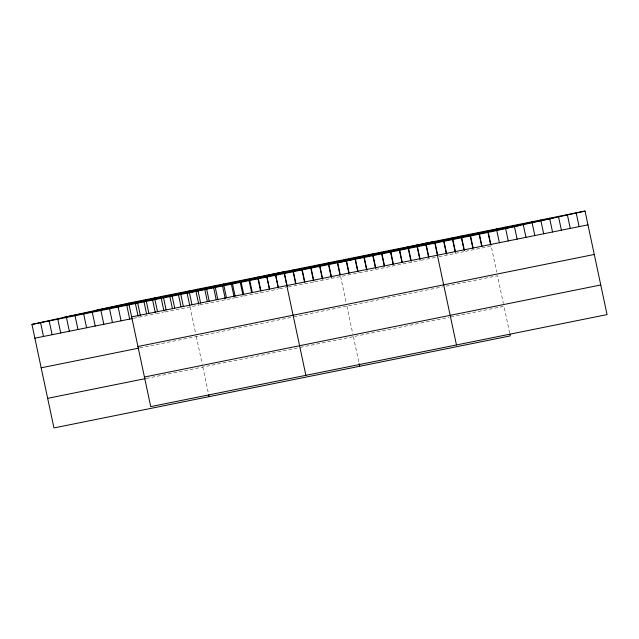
<?xml version="1.0" encoding="UTF-8"?>
<svg xmlns="http://www.w3.org/2000/svg" width="639" height="639" viewBox="0 0 639 639"><rect width="100%" height="100%" fill="white"/><g stroke="black" fill="none" stroke-linecap="round" stroke-linejoin="round"><path stroke-width="0.48" stroke-dasharray="3.19 2.4" d="M133.527 318.302L155.557 313.861M156.507 313.661L163.217 312.311M165.134 311.928L198.889 305.115M199.775 304.939L234.321 297.966M235.208 297.79L242.293 296.36M244.066 296.001L277.725 289.211M279.499 288.86L285.697 287.606M288.357 287.071L314.045 281.887M314.931 281.711L357.449 273.133M359.222 272.773L420.342 260.448M421.229 260.265L436.285 257.229M438.945 256.694L463.746 251.694M465.519 251.335L491.207 246.151L496.743 272.174M139.821 347.92L291.991 317.224M293.764 316.864L442.579 286.847M446.126 286.128L497.501 275.768L503.396 303.509M146.307 378.432L298.477 347.736M300.25 347.376L449.065 317.359M450.838 317L503.987 306.281L509.714 333.207M340.619 276.527L346.346 303.453M346.913 306.145L352.808 333.877M353.399 336.657L358.934 362.68M190.031 306.904L195.758 333.822M196.325 336.521L202.22 364.254M202.811 367.034L208.538 393.951"/><path stroke-width="0.96" d="M509.906 334.101L510.281 335.898L53.956 427.938L31.95 324.412L128.719 303.102L585.044 211.062L607.05 314.588L150.724 406.628L128.719 303.102M31.95 324.412L488.276 232.372L585.044 211.062M96.785 310.139L553.11 218.091M63.884 317.383L520.21 225.335M131.642 316.888L587.976 224.84M34.881 338.199L132.569 318.494M137.944 346.506L594.27 254.458M41.176 367.816L138.863 348.111M144.43 377.018L600.756 284.97M47.661 398.329L145.349 378.623M576.186 212.843L579.118 226.629M567.328 214.632L570.26 228.419M558.47 216.421L561.401 230.2M549.612 218.203L552.543 231.989M540.754 219.992L543.685 233.778M531.896 221.781L534.827 235.559M523.037 223.562L525.969 237.349M514.179 225.351L517.111 239.138M505.321 227.141L508.253 240.927M496.463 228.93L499.394 242.708M488.276 232.372L491.016 245.232M487.605 230.711L490.536 244.497M479.418 234.154L481.958 246.103M478.747 232.5L481.678 246.287M470.56 235.943L473.1 247.884M469.889 234.289L472.82 248.068M461.701 237.732L464.441 250.592M461.031 236.071L463.962 249.857M452.843 239.513L455.583 252.381M452.172 237.86L455.104 251.646M443.985 241.302L446.725 254.17M443.314 239.649L446.246 253.427M435.127 243.092L437.667 255.033M456.462 344.964L434.456 241.43L337.688 262.741L340.228 274.69M426.269 244.873L428.809 256.822M425.598 243.219L428.529 257.006M417.411 246.662L420.15 259.53M416.74 245.009L419.671 258.787M408.553 248.451L411.292 261.311M407.882 246.798L410.813 260.576M399.694 250.232L402.235 262.182M399.024 248.579L401.955 262.365M390.836 252.022L393.376 263.971M390.165 250.368L393.097 264.155M381.978 253.811L384.518 265.752M381.307 252.157L384.239 265.936M373.12 255.6L375.86 268.46M372.449 253.939L375.381 267.725M364.262 257.381L367.002 270.249M363.591 255.728L366.522 269.514M355.404 259.17L358.144 272.038M354.733 257.517L357.664 271.295M346.546 260.96L349.086 272.901M345.875 259.298L348.806 273.085M359.126 363.575L359.693 366.267M337.017 261.087L339.948 274.874M328.829 264.53L331.569 277.398M328.158 262.877L331.09 276.655M319.971 266.319L322.711 279.179M319.3 264.666L322.232 278.444M311.113 268.1L313.853 280.968M310.442 266.447L313.374 280.233M302.255 269.89L304.795 281.839M301.584 268.236L304.515 282.023M293.397 271.679L295.937 283.62M292.726 270.025L295.657 283.804M284.539 273.468L287.278 286.328M305.873 375.333L283.868 271.807L187.099 293.117L189.839 305.985M275.681 275.249L278.42 288.117M275.249 273.548L278.181 287.334M266.631 275.289L269.562 289.068M266.822 277.038L269.362 288.988M258.012 277.022L260.936 290.809M257.964 278.828L260.504 290.769M249.394 278.764L252.317 292.55M249.106 280.609L251.646 292.558M240.767 280.505L243.699 294.283M240.248 282.398L242.988 295.266M232.149 282.238L235.08 296.025M231.39 284.187L234.13 297.047M223.53 283.98L226.462 297.766M222.532 285.968L225.271 298.836M214.912 285.721L217.843 299.499M213.674 287.758L216.214 299.707M206.293 287.454L209.225 301.241M204.815 289.547L207.356 301.488M197.675 289.195L200.606 302.982M195.957 291.336L198.697 304.196M189.056 290.937L191.98 304.715M208.729 394.854L209.105 396.643M180.43 292.67L183.361 306.456M178.481 294.859L181.021 306.8M171.811 294.411L174.743 308.198M169.862 296.6L172.402 308.541M163.193 296.153L166.124 309.931M161.244 298.333L163.975 311.201M154.574 297.886L157.506 311.672M152.625 300.074L155.357 312.942M145.956 299.627L148.887 313.414M144.007 301.816L146.547 313.757M137.337 301.368L140.268 315.147M135.388 303.549L138.12 316.417M126.762 305.29L129.693 319.077M118.143 307.032L121.075 320.81M109.525 308.765L112.456 322.551M100.906 310.506L103.837 324.292M92.288 312.247L95.219 326.026M83.669 313.981L86.6 327.767M75.051 315.722L77.974 329.508M66.432 317.463L69.355 331.242M57.806 319.196L60.737 332.983M49.187 320.938L52.118 334.724M40.569 322.679L43.5 336.457"/></g></svg>
